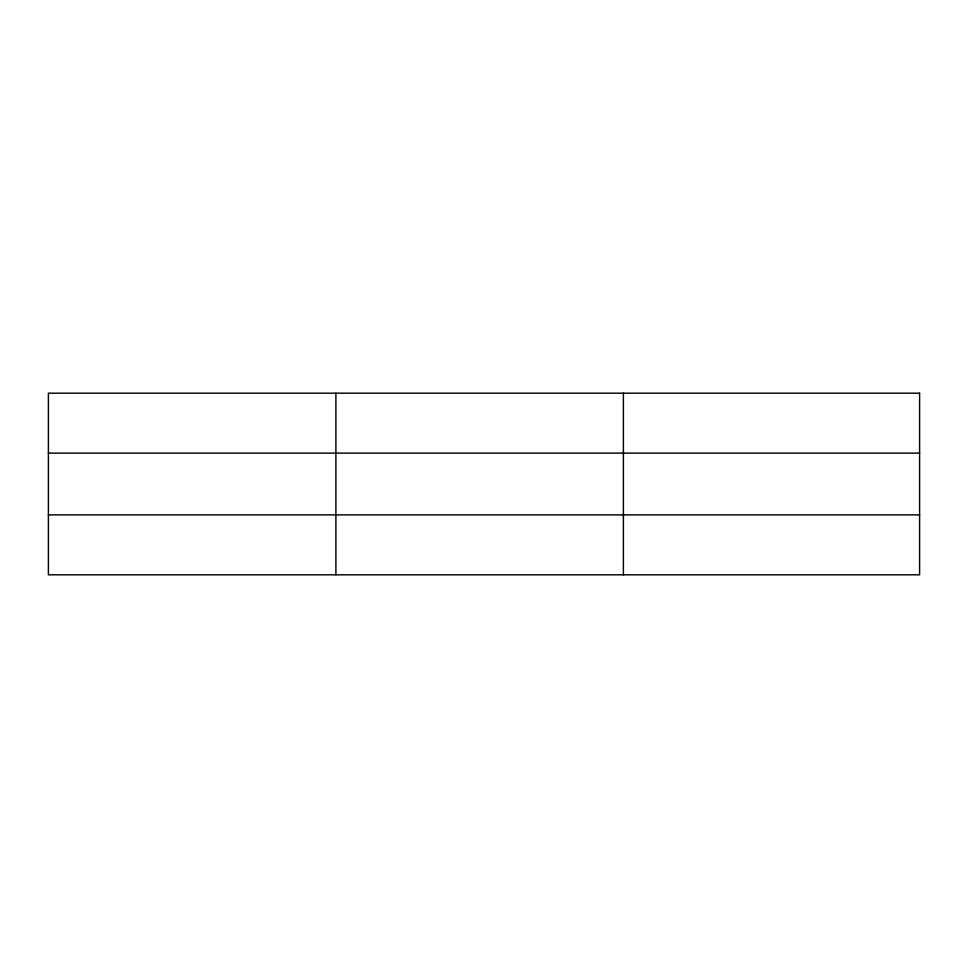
<?xml version="1.0" encoding="UTF-8"?>
<svg xmlns="http://www.w3.org/2000/svg" width="968" height="968" viewBox="0 0 968 968"><rect width="100%" height="100%" fill="white"/><g stroke="black" fill="none" stroke-linecap="round" stroke-linejoin="round"><path stroke-width="1.45" d="M335.896 574.811L335.896 393.189M623.392 574.811L623.392 393.189M48.4 453.121L919.6 453.121M48.4 514.879L919.6 514.879M919.6 393.189L919.6 574.811L48.4 574.811L48.4 393.189L919.6 393.189"/></g></svg>
